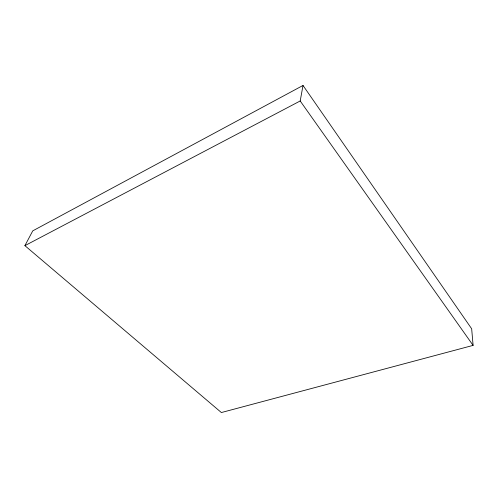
<?xml version="1.0" encoding="UTF-8"?>
<svg xmlns="http://www.w3.org/2000/svg" width="498" height="498" viewBox="0 0 498 498"><rect width="100%" height="100%" fill="white"/><g stroke="black" fill="none" stroke-linecap="round" stroke-linejoin="round"><path stroke-width="0.75" d="M473.1 345.382L300.201 100.969L303.014 85.457L32.762 230.854L24.9 245.651L221.367 412.543L473.1 345.382L471.668 328.786L303.014 85.457M24.9 245.651L300.201 100.969"/></g></svg>
